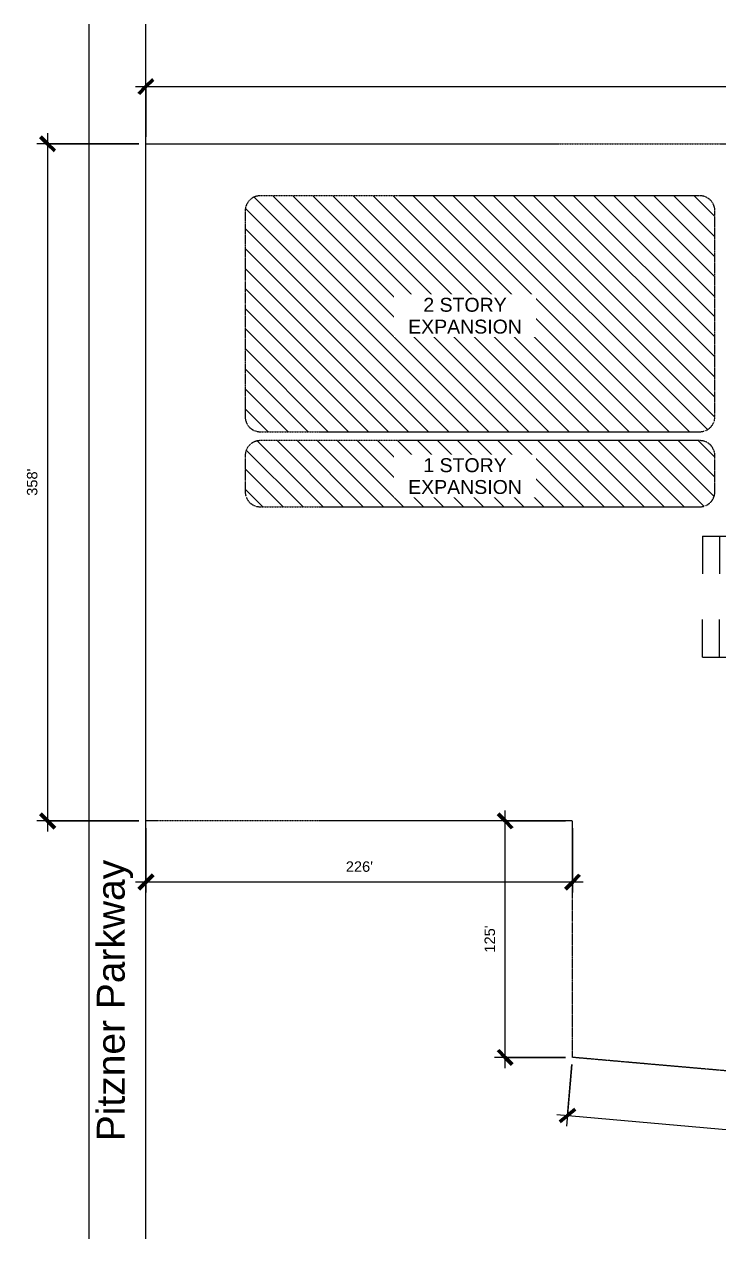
# Model space of a CAD drawing. Header units: inches. Extents: x -7427 to 42674, y -36022 to 16764.
# Drawn here: x 8296 to 12696, y -26422 to -18712 of the extents above; entities that cross this region are included whole.
import ezdxf

# ---------------------------------------------------------------- set-up
doc = ezdxf.new("R2010")
doc.units = ezdxf.units.IN
doc.header["$MEASUREMENT"] = 0
doc.linetypes.add('Hidden 1_8_', pattern=[0.1875, 0.125, -0.0625])
for name, color, linetype, lineweight in [('A-ANNO-DIMS', 211, 'Continuous', 9), ('A-ANNO-DIMS-720', 211, 'Continuous', 9), ('A-DETL-GENF', 92, 'Continuous', 9), ('A-DETL-HDLN', 90, 'Hidden 1_8_', 9), ('A-DETL-MEDM', 33, 'Continuous', 9), ('G-ANNO-TEXT', 231, 'Continuous', 9), ('L-SITE', 91, 'Continuous', 9)]:
    doc.layers.add(name, color=color, linetype=linetype, lineweight=lineweight)
doc.styles.add('Arial_1', font='arial.ttf', dxfattribs={"height": 88.517964})
doc.styles.add('Arial_2', font='arial.ttf', dxfattribs={"height": 66.388473})
doc.styles.add('Arial_3', font='arial.ttf', dxfattribs={"height": 177.035928})
doc.dimstyles.new('Linear_-_3_32__Arial', dxfattribs={"dimscale": 12, "dimtxt": 67.5, "dimasz": 7.5, "dimexe": 5.625, "dimexo": 3.75, "dimgap": 3.75, "dimtad": 1, "dimdec": 0, "dimrnd": 12, "dimzin": 1, "dimdsep": 46, "dimlunit": 4, "dimtxsty": 'Arial_2', "dimblk1": 'OBLIQUE', "dimblk2": 'OBLIQUE', "dimsah": 1, "dimcen": 0.09, "dimdle": 5.625, "dimazin": 0, "dimtfac": 1, "dimtdec": 4, "dimtix": 1, "dimtmove": 0, "dimatfit": 3, "dimfxl": 0, "dimtvp": 1, "dimfrac": 2, "dimtolj": 1, "dimtzin": 0, "dimarcsym": 0})
pattern_1 = [(135, (0, 0), (-63.6396, -63.6396), [])]

# ---------------------------------------------------------------- blocks, each defined once
blk = doc.blocks.new('Parking_Stall_Multiple - Parking_Stall_Multiple-258132-Level 1')
at = {"layer": 'L-SITE'}
for p, q in [((0, 4104), (0, 4212)), ((0, 4212), (240, 4212)), ((0, 4104), (240, 4104)), ((0, 3996), (0, 4104)), ((0, 4104), (240, 4104)), ((0, 3996), (240, 3996)), ((0, 3888), (0, 3996)), ((0, 3996), (240, 3996)), ((0, 3888), (240, 3888)), ((0, 3780), (0, 3888)), ((0, 3888), (240, 3888)), ((0, 3780), (240, 3780)), ((0, 3672), (0, 3780)), ((0, 3780), (240, 3780)), ((0, 3672), (240, 3672)), ((0, 3564), (0, 3672)), ((0, 3672), (240, 3672)), ((0, 3564), (240, 3564)), ((0, 3456), (0, 3564)), ((0, 3564), (240, 3564)), ((0, 3456), (240, 3456)), ((0, 3348), (0, 3456)), ((0, 3456), (240, 3456)), ((0, 3348), (240, 3348)), ((0, 3240), (0, 3348)), ((0, 3348), (240, 3348)), ((0, 3240), (240, 3240)), ((0, 3132), (0, 3240)), ((0, 3240), (240, 3240)), ((0, 3132), (240, 3132)), ((0, 3024), (0, 3132)), ((0, 3132), (240, 3132)), ((0, 3024), (240, 3024)), ((0, 2916), (0, 3024)), ((0, 3024), (240, 3024)), ((0, 2916), (240, 2916)), ((0, 2808), (0, 2916)), ((0, 2916), (240, 2916)), ((0, 2808), (240, 2808)), ((0, 2700), (0, 2808)), ((0, 2808), (240, 2808)), ((0, 2700), (240, 2700)), ((0, 2592), (0, 2700)), ((0, 2700), (240, 2700)), ((0, 2592), (240, 2592)), ((0, 2484), (0, 2592)), ((0, 2592), (240, 2592)), ((0, 2484), (240, 2484)), ((0, 2376), (0, 2484)), ((0, 2484), (240, 2484)), ((0, 2376), (240, 2376)), ((0, 2268), (0, 2376)), ((0, 2376), (240, 2376)), ((0, 2268), (240, 2268)), ((0, 2160), (0, 2268)), ((0, 2268), (240, 2268)), ((0, 2160), (240, 2160)), ((0, 2052), (0, 2160)), ((0, 2160), (240, 2160)), ((0, 2052), (240, 2052)), ((0, 1944), (0, 2052)), ((0, 2052), (240, 2052)), ((0, 1944), (240, 1944)), ((0, 1836), (0, 1944)), ((0, 1944), (240, 1944)), ((0, 1836), (240, 1836)), ((0, 1728), (0, 1836)), ((0, 1836), (240, 1836)), ((0, 1728), (240, 1728)), ((0, 1620), (0, 1728)), ((0, 1728), (240, 1728)), ((0, 1620), (240, 1620)), ((0, 1512), (0, 1620)), ((0, 1620), (240, 1620)), ((0, 1512), (240, 1512)), ((0, 1404), (0, 1512)), ((0, 1512), (240, 1512)), ((0, 1404), (240, 1404)), ((0, 1296), (0, 1404)), ((0, 1404), (240, 1404)), ((0, 1296), (240, 1296)), ((0, 1188), (0, 1296)), ((0, 1296), (240, 1296)), ((0, 1188), (240, 1188)), ((0, 1080), (0, 1188)), ((0, 1188), (240, 1188)), ((0, 1080), (240, 1080)), ((0, 972), (0, 1080)), ((0, 1080), (240, 1080)), ((0, 972), (240, 972)), ((0, 864), (0, 972)), ((0, 972), (240, 972)), ((0, 864), (240, 864)), ((0, 756), (0, 864)), ((0, 864), (240, 864)), ((0, 756), (240, 756)), ((0, 648), (0, 756)), ((0, 756), (240, 756)), ((0, 648), (240, 648)), ((0, 540), (0, 648)), ((0, 648), (240, 648)), ((0, 540), (240, 540)), ((0, 432), (0, 540)), ((0, 540), (240, 540)), ((0, 432), (240, 432)), ((0, 324), (0, 432)), ((0, 432), (240, 432)), ((0, 324), (240, 324)), ((0, 273.4), (0, 324)), ((0, 324), (240, 324)), ((0, 216), (0, 273.4)), ((0, 216), (240, 216)), ((0, 108), (0, 216)), ((0, 216), (240, 216)), ((0, 108), (240, 108)), ((0, 0), (0, 108)), ((0, 108), (240, 108)), ((0, 0), (240, 0))]:
    blk.add_line(p, q, dxfattribs=at)
blk = doc.blocks.new('Parking_Stall_Multiple - Parking_Stall_Multiple-257810-Level 1')
at = {"layer": 'L-SITE'}
for p, q in [((0, 0), (0, -108)), ((0, 0), (240, 0)), ((0, -108), (0, -216)), ((0, -108), (240, -108)), ((0, -108), (240, -108)), ((0, -216), (0, -273.4)), ((0, -216), (240, -216)), ((0, -216), (240, -216)), ((0, -273.4), (0, -324)), ((0, -324), (0, -432)), ((0, -324), (240, -324)), ((0, -324), (240, -324)), ((0, -432), (0, -540)), ((0, -432), (240, -432)), ((0, -432), (240, -432)), ((0, -540), (0, -648)), ((0, -540), (240, -540)), ((0, -540), (240, -540)), ((0, -648), (0, -756)), ((0, -648), (240, -648)), ((0, -648), (240, -648)), ((0, -756), (0, -864)), ((0, -756), (240, -756)), ((0, -756), (240, -756)), ((0, -864), (0, -972)), ((0, -864), (240, -864)), ((0, -864), (240, -864)), ((0, -972), (0, -1080)), ((0, -972), (240, -972)), ((0, -972), (240, -972)), ((0, -1080), (0, -1188)), ((0, -1080), (240, -1080)), ((0, -1080), (240, -1080)), ((0, -1188), (0, -1296)), ((0, -1188), (240, -1188)), ((0, -1188), (240, -1188)), ((0, -1296), (0, -1404)), ((0, -1296), (240, -1296)), ((0, -1296), (240, -1296)), ((0, -1404), (0, -1512)), ((0, -1404), (240, -1404)), ((0, -1404), (240, -1404)), ((0, -1512), (0, -1620)), ((0, -1512), (240, -1512)), ((0, -1512), (240, -1512)), ((0, -1620), (0, -1728)), ((0, -1620), (240, -1620)), ((0, -1620), (240, -1620)), ((0, -1728), (0, -1836)), ((0, -1728), (240, -1728)), ((0, -1728), (240, -1728)), ((0, -1836), (0, -1944)), ((0, -1836), (240, -1836)), ((0, -1836), (240, -1836)), ((0, -1944), (0, -2052)), ((0, -1944), (240, -1944)), ((0, -1944), (240, -1944)), ((0, -2052), (0, -2160)), ((0, -2052), (240, -2052)), ((0, -2052), (240, -2052)), ((0, -2160), (0, -2268)), ((0, -2160), (240, -2160)), ((0, -2160), (240, -2160)), ((0, -2268), (0, -2376)), ((0, -2268), (240, -2268)), ((0, -2268), (240, -2268)), ((0, -2376), (0, -2484)), ((0, -2376), (240, -2376)), ((0, -2376), (240, -2376)), ((0, -2484), (0, -2592)), ((0, -2484), (240, -2484)), ((0, -2484), (240, -2484)), ((0, -2592), (0, -2700)), ((0, -2592), (240, -2592)), ((0, -2592), (240, -2592)), ((0, -2700), (0, -2808)), ((0, -2700), (240, -2700)), ((0, -2700), (240, -2700)), ((0, -2808), (0, -2916)), ((0, -2808), (240, -2808)), ((0, -2808), (240, -2808)), ((0, -2916), (0, -3024)), ((0, -2916), (240, -2916)), ((0, -2916), (240, -2916)), ((0, -3024), (0, -3132)), ((0, -3024), (240, -3024)), ((0, -3024), (240, -3024)), ((0, -3132), (0, -3240)), ((0, -3132), (240, -3132)), ((0, -3132), (240, -3132)), ((0, -3240), (0, -3348)), ((0, -3240), (240, -3240)), ((0, -3240), (240, -3240)), ((0, -3348), (0, -3456)), ((0, -3348), (240, -3348)), ((0, -3348), (240, -3348)), ((0, -3456), (0, -3564)), ((0, -3456), (240, -3456)), ((0, -3456), (240, -3456)), ((0, -3564), (0, -3672)), ((0, -3564), (240, -3564)), ((0, -3564), (240, -3564)), ((0, -3672), (0, -3780)), ((0, -3672), (240, -3672)), ((0, -3672), (240, -3672)), ((0, -3780), (0, -3888)), ((0, -3780), (240, -3780)), ((0, -3780), (240, -3780)), ((0, -3888), (0, -3996)), ((0, -3888), (240, -3888)), ((0, -3888), (240, -3888)), ((0, -3996), (0, -4104)), ((0, -3996), (240, -3996)), ((0, -3996), (240, -3996)), ((0, -4104), (0, -4212)), ((0, -4104), (240, -4104)), ((0, -4104), (240, -4104)), ((0, -4212), (240, -4212))]:
    blk.add_line(p, q, dxfattribs=at)
blk = doc.blocks.new('DIMBLOCK14-Level 1')
at = {"layer": 'A-ANNO-DIMS-720'}
for p, q in [((11770.5, -25315.6), (11736.2, -25706.8)), ((11742.1, -25639.5), (11770.5, -25315.6)), ((11674.9, -25633.7), (17081.1, -26106.6)), ((17042.2, -25776.8), (17008, -26168)), ((17013.8, -26100.8), (17042.2, -25776.8))]:
    blk.add_line(p, q, dxfattribs=at)
at = {"layer": 'A-ANNO-DIMS-720', "lineweight": 50}
for p, q in [((11742.1, -25639.5), (11693.4, -25680.5)), ((11742.1, -25639.5), (11790.9, -25598.6)), ((17013.8, -26100.8), (17062.6, -26059.9)), ((17013.8, -26100.8), (16965.1, -26141.7))]:
    blk.add_line(p, q, dxfattribs=at)
at = {"layer": 'A-ANNO-DIMS-720', "color": 0, "insert": (14304.6, -25732.1), "char_height": 66.39, "width": 204.369, "attachment_point": 1, "rotation": 355, "line_spacing_factor": 0.938532, "style": 'Arial_2', "bg_fill": 3, "box_fill_scale": 1.25, "bg_fill_color": 0, "bg_fill_transparency": 0}
blk.add_mtext("441'", dxfattribs=at)
blk = doc.blocks.new('_Oblique')
at = {"color": 0, "linetype": 'ByBlock', "lineweight": -2}
blk.add_line((-0.5, -0.5), (0.5, 0.5), dxfattribs=at)
blk = doc.blocks.new('DIMBLOCK15-Level 1')
at = {"layer": 'A-ANNO-DIMS-720', "lineweight": 50}
for p, q in [((11347.6, -23769.7), (11302.6, -23724.7)), ((11347.6, -23769.7), (11392.6, -23814.7)), ((11347.6, -25270.7), (11302.6, -25225.7)), ((11347.6, -25270.7), (11392.6, -25315.7))]:
    blk.add_line(p, q, dxfattribs=at)
at = {"layer": 'A-ANNO-DIMS-720'}
for p, q in [((11347.6, -25338.2), (11347.6, -23702.2)), ((11729.4, -23769.7), (11280.1, -23769.7)), ((11347.6, -23769.7), (11729.4, -23769.7)), ((11729.4, -25270.7), (11280.1, -25270.7)), ((11347.6, -25270.7), (11729.4, -25270.7))]:
    blk.add_line(p, q, dxfattribs=at)
at = {"layer": 'A-ANNO-DIMS-720', "color": 0, "insert": (11216.4, -24605.4), "char_height": 66.39, "width": 204.369, "attachment_point": 1, "rotation": 90, "line_spacing_factor": 0.938532, "style": 'Arial_2', "bg_fill": 3, "box_fill_scale": 1.25, "bg_fill_color": 0, "bg_fill_transparency": 0}
blk.add_mtext("125'", dxfattribs=at)
blk = doc.blocks.new('DIMBLOCK58-Level 1')
at = {"layer": 'A-ANNO-DIMS-720'}
for p, q in [((9068.4, -23814.7), (9068.4, -24224.7)), ((9068.4, -24157.2), (9068.4, -23814.7)), ((11774.4, -23814.7), (11774.4, -24224.7)), ((11774.4, -24157.2), (11774.4, -23814.7)), ((11841.9, -24157.2), (9000.9, -24157.2))]:
    blk.add_line(p, q, dxfattribs=at)
at = {"layer": 'A-ANNO-DIMS-720', "lineweight": 50}
for p, q in [((9068.4, -24157.2), (9113.4, -24112.2)), ((11774.4, -24157.2), (11819.4, -24112.2)), ((9068.4, -24157.2), (9023.4, -24202.2)), ((11774.4, -24157.2), (11729.4, -24202.2))]:
    blk.add_line(p, q, dxfattribs=at)
at = {"layer": 'A-ANNO-DIMS-720', "color": 0, "insert": (10336.2, -24026.1), "char_height": 66.39, "width": 204.369, "attachment_point": 1, "line_spacing_factor": 0.938532, "style": 'Arial_2', "bg_fill": 3, "box_fill_scale": 1.25, "bg_fill_color": 0, "bg_fill_transparency": 0}
blk.add_mtext("226'", dxfattribs=at)
blk = doc.blocks.new('DIMBLOCK59-Level 1')
at = {"layer": 'A-ANNO-DIMS-720'}
for p, q in [((9068.4, -19425.1), (9068.4, -19039.9)), ((17046.1, -19425.1), (17046.1, -19039.9)), ((9000.9, -19107.4), (17113.6, -19107.4)), ((9068.4, -19107.4), (9068.4, -19425.1)), ((17046.1, -19107.4), (17046.1, -19425.1))]:
    blk.add_line(p, q, dxfattribs=at)
at = {"layer": 'A-ANNO-DIMS-720', "lineweight": 50}
for p, q in [((9068.4, -19107.4), (9023.4, -19152.4)), ((9068.4, -19107.4), (9113.4, -19062.4)), ((17046.1, -19107.4), (17001.1, -19152.4)), ((17046.1, -19107.4), (17091.1, -19062.4))]:
    blk.add_line(p, q, dxfattribs=at)
at = {"layer": 'A-ANNO-DIMS-720', "color": 0, "insert": (12972.1, -18976.3), "char_height": 66.39, "width": 204.369, "attachment_point": 1, "line_spacing_factor": 0.938532, "style": 'Arial_2', "bg_fill": 3, "box_fill_scale": 1.25, "bg_fill_color": 0, "bg_fill_transparency": 0}
blk.add_mtext("665'", dxfattribs=at)
blk = doc.blocks.new('DIMBLOCK60-Level 1')
at = {"layer": 'A-ANNO-DIMS-720', "lineweight": 50}
for p, q in [((8444, -19470.1), (8399, -19425.1)), ((8444, -19470.1), (8489, -19515.1)), ((8444, -23769.7), (8399, -23724.7)), ((8444, -23769.7), (8489, -23814.7))]:
    blk.add_line(p, q, dxfattribs=at)
at = {"layer": 'A-ANNO-DIMS-720'}
for p, q in [((8444, -19402.6), (8444, -23837.2)), ((9023.4, -19470.1), (8376.5, -19470.1)), ((8444, -19470.1), (9023.4, -19470.1)), ((9023.4, -23769.7), (8376.5, -23769.7)), ((8444, -23769.7), (9023.4, -23769.7))]:
    blk.add_line(p, q, dxfattribs=at)
at = {"layer": 'A-ANNO-DIMS-720', "color": 0, "insert": (8312.9, -21705), "char_height": 66.39, "width": 204.369, "attachment_point": 1, "rotation": 90, "line_spacing_factor": 0.938532, "style": 'Arial_2', "bg_fill": 3, "box_fill_scale": 1.25, "bg_fill_color": 0, "bg_fill_transparency": 0}
blk.add_mtext("358'", dxfattribs=at)

msp = doc.modelspace()

# ---------------------------------------------------------------- hatches: boundary and pattern name
at = {"layer": 'A-DETL-GENF'}
h = msp.add_hatch(dxfattribs=at)
h.set_pattern_fill('FP_1', color=9, style=0, pattern_type=2)
h.set_pattern_definition(pattern_1)
h.paths.add_polyline_path([(12582.1, -21298.4), (12589, -21298.1), (12595.8, -21297.4), (12602.5, -21296.2), (12609.2, -21294.5), (12615.7, -21292.3), (12622, -21289.7), (12628.1, -21286.6), (12634, -21283.1), (12639.6, -21279.2), (12645, -21274.9), (12650, -21270.3), (12654.7, -21265.2), (12659, -21259.9), (12662.9, -21254.3), (12666.4, -21248.4), (12669.4, -21242.3), (12672.1, -21235.9), (12674.4, -21228.6), (12675.9, -21222.8), (12677.1, -21216), (12677.9, -21209.2), (12678.1, -21202.4), (12677.9, -19889.5), (12677.1, -19882.7), (12675.9, -19876), (12673.3, -19866.6), (12672.1, -19862.8), (12669.4, -19856.5), (12666.4, -19850.4), (12662.9, -19844.5), (12659, -19838.8), (12654.7, -19833.5), (12650, -19828.5), (12645, -19823.8), (12639.6, -19819.5), (12634, -19815.6), (12628.1, -19812.1), (12622, -19809), (12615.7, -19806.4), (12609.2, -19804.2), (12602.5, -19802.6), (12595.8, -19801.3), (12589, -19800.6), (12582.1, -19800.4), (9786.8, -19800.6), (9780, -19801.3), (9773.2, -19802.6), (9766.6, -19804.2), (9760.1, -19806.4), (9753.7, -19809), (9747.6, -19812.1), (9741.7, -19815.6), (9736.1, -19819.5), (9730.8, -19823.8), (9725.7, -19828.5), (9721.1, -19833.5), (9716.8, -19838.8), (9712.9, -19844.5), (9709.4, -19850.4), (9706.3, -19856.5), (9703.7, -19862.8), (9701.5, -19869.3), (9699.8, -19876), (9698.6, -19882.7), (9697.9, -19889.5), (9697.6, -19896.4), (9697.9, -21209.2), (9698.6, -21216), (9699.8, -21222.8), (9701.5, -21229.4), (9703.7, -21235.9), (9706.3, -21242.3), (9709.4, -21248.4), (9712.9, -21254.3), (9716.8, -21259.9), (9721.1, -21265.2), (9725.7, -21270.3), (9730.8, -21274.9), (9736.1, -21279.2), (9741.7, -21283.1), (9747.6, -21286.6), (9753.7, -21289.7), (9760.1, -21292.3), (9766.6, -21294.5), (9773.2, -21296.2), (9780, -21297.4), (9786.8, -21298.1), (9793.6, -21298.4), (12495.9, -21298.4)], flags=0)
h = msp.add_hatch(dxfattribs=at)
h.set_pattern_fill('FP_1', color=9, style=0, pattern_type=2)
h.set_pattern_definition(pattern_1)
h.paths.add_polyline_path([(12582.1, -21774.9), (12589, -21774.7), (12595.8, -21774), (12602.5, -21772.7), (12609.2, -21771), (12615.7, -21768.9), (12622, -21766.3), (12628.1, -21763.2), (12634, -21759.7), (12639.6, -21755.8), (12645, -21751.5), (12650, -21746.8), (12654.7, -21741.8), (12659, -21736.5), (12662.9, -21730.8), (12666.4, -21724.9), (12669.4, -21718.8), (12672.1, -21712.5), (12674.2, -21706), (12675.9, -21699.3), (12677.1, -21692.6), (12678, -21682.7), (12678.1, -21678.9), (12677.9, -21444), (12677.1, -21437.1), (12675.9, -21430.4), (12674.2, -21423.8), (12672.1, -21417.3), (12669.4, -21410.9), (12666.4, -21404.8), (12662.9, -21398.9), (12659, -21393.3), (12654.7, -21387.9), (12650, -21382.9), (12645, -21378.3), (12639.6, -21374), (12634, -21370), (12628.1, -21366.5), (12622, -21363.5), (12615.7, -21360.9), (12609.2, -21358.7), (12602.5, -21357), (12595.8, -21355.8), (12589, -21355), (12582.1, -21354.8), (9786.8, -21355), (9780, -21355.8), (9773.2, -21357), (9766.6, -21358.7), (9760.1, -21360.9), (9753.7, -21363.5), (9747.6, -21366.5), (9741.7, -21370), (9736.1, -21374), (9730.8, -21378.3), (9725.7, -21382.9), (9721.1, -21387.9), (9716.8, -21393.3), (9712.9, -21398.9), (9709.4, -21404.8), (9706.3, -21410.9), (9703.7, -21417.3), (9701.5, -21423.8), (9699.8, -21430.4), (9698.6, -21437.1), (9697.9, -21444), (9697.6, -21455.7), (9697.9, -21685.8), (9698.6, -21692.6), (9699.8, -21699.3), (9701.5, -21706), (9703.7, -21712.5), (9706.3, -21718.8), (9709.4, -21724.9), (9712.9, -21730.8), (9716.8, -21736.5), (9721.1, -21741.8), (9725.7, -21746.8), (9730.8, -21751.5), (9736.1, -21755.8), (9741.7, -21759.7), (9747.6, -21763.2), (9753.7, -21766.3), (9760.1, -21768.9), (9766.6, -21771), (9773.2, -21772.7), (9780, -21774), (9786.8, -21774.7), (9793.6, -21774.9), (12495.9, -21774.9)], flags=0)

# ---------------------------------------------------------------- linework, layer by layer
at = {"layer": 'A-DETL-HDLN'}
for p, q in [((9068.4, -19470.1), (17046.1, -19470.1)), ((12582.1, -19800.4), (9793.6, -19800.4)), ((9697.6, -19896.4), (9697.6, -21202.4)), ((12678.1, -21202.4), (12678.1, -19896.4)), ((9793.6, -21298.4), (12582.1, -21298.4)), ((12582.1, -21354.8), (9793.6, -21354.8)), ((9697.6, -21450.8), (9697.6, -21678.9)), ((12678.1, -21678.9), (12678.1, -21450.8)), ((9793.6, -21774.9), (12582.1, -21774.9)), ((11774.4, -23769.7), (9068.4, -23769.7)), ((11774.4, -25270.7), (11774.4, -23769.7)), ((17046.1, -25732), (11774.4, -25270.7))]:
    msp.add_line(p, q, dxfattribs=at)
for centre, start, end in [((9793.6, -19896.4), 90, 180), ((12582.1, -19896.4), 360, 90), ((9793.6, -21202.4), 180, 270), ((12582.1, -21202.4), 270, 0), ((9793.6, -21450.8), 90, 180), ((12582.1, -21450.8), 0, 90), ((9793.6, -21678.9), 180, 270), ((12582.1, -21678.9), 270, 0)]:
    msp.add_arc(centre, 96, start, end, dxfattribs=at)
at = {"layer": 'A-DETL-MEDM'}
for p, q in [((8708.4, -26421.8), (8708.4, -18711.6)), ((9068.4, -26421.8), (9068.4, -18711.6))]:
    msp.add_line(p, q, dxfattribs=at)

# ---------------------------------------------------------------- block references
at = {"layer": 'L-SITE'}
for name, p, rotation in [('Parking_Stall_Multiple - Parking_Stall_Multiple-258132-Level 1', (12599.4, -21961.5), 269.9999999999997), ('Parking_Stall_Multiple - Parking_Stall_Multiple-257810-Level 1', (12599.4, -22729.5), 89.99999999999972)]:
    msp.add_blockref(name, p, dxfattribs=dict(at, rotation=rotation))

# ---------------------------------------------------------------- next in the draw order: texts
at = {"layer": 'G-ANNO-TEXT', "color": 7, "char_height": 88.52, "width": 858.6, "attachment_point": 2, "line_spacing_factor": 0.938532, "style": 'Arial_1', "bg_fill": 3, "box_fill_scale": 1.25, "bg_fill_color": 0, "bg_fill_transparency": 0}
for s, insert in [('2 STORY\\PEXPANSION', (11092.6, -20448.2)), ('1 STORY\\PEXPANSION', (11092.6, -21466.5))]:
    msp.add_mtext(s, dxfattribs=dict(at, insert=insert))
at = {"layer": 'G-ANNO-TEXT', "color": 7, "insert": (8756.3, -25802.7), "char_height": 177.036, "width": 2112.48, "attachment_point": 1, "rotation": 90, "line_spacing_factor": 0.938532, "style": 'Arial_3', "bg_fill": 3, "box_fill_scale": 1.25, "bg_fill_color": 0, "bg_fill_transparency": 0}
msp.add_mtext('Pitzner Parkway\\P', dxfattribs=at)

# ---------------------------------------------------------------- next in the draw order: dimensions: what is measured, and where the dimension line sits
at = {"layer": 'A-ANNO-DIMS'}
dim = msp.add_linear_dim(base=(17046.1, -19107.4), p1=(9068.4, -19470.1), p2=(17046.1, -19470.1), dimstyle='Linear_-_3_32__Arial', override={"dimpost": '<>', "dimfxl": 7977.725351}, dxfattribs=at)
dim.commit()
dim.dimension.update_dxf_attribs({"geometry": 'DIMBLOCK59-Level 1', "text_midpoint": (13057.3, -19028.6)})
dim = msp.add_linear_dim(base=(17013.8, -26100.8), p1=(11774.4, -25270.7), p2=(17046.1, -25732), angle=355, dimstyle='Linear_-_3_32__Arial', override={"dimpost": '<>', "dimfxl": 5291.862486}, dxfattribs=at)
dim.commit()
dim.dimension.update_dxf_attribs({"geometry": 'DIMBLOCK14-Level 1', "text_midpoint": (14384.9, -25791.6)})

# ---------------------------------------------------------------- next in the draw order: dimensions: what is measured, and where the dimension line sits
dim = msp.add_linear_dim(base=(11347.6, -23769.7), p1=(11774.4, -25270.7), p2=(11774.4, -23769.7), angle=90, dimstyle='Linear_-_3_32__Arial', override={"dimpost": '<>', "dimfxl": 1501.049864}, dxfattribs=at)
dim.commit()
dim.dimension.update_dxf_attribs({"geometry": 'DIMBLOCK15-Level 1', "text_midpoint": (11268.7, -24520.2)})

# ---------------------------------------------------------------- next in the draw order: dimensions: what is measured, and where the dimension line sits
dim = msp.add_linear_dim(base=(9068.4, -24157.2), p1=(11774.4, -23769.7), p2=(9068.4, -23769.7), dimstyle='Linear_-_3_32__Arial', override={"dimpost": '<>', "dimfxl": 2706}, dxfattribs=at)
dim.commit()
dim.dimension.update_dxf_attribs({"geometry": 'DIMBLOCK58-Level 1', "text_midpoint": (10421.4, -24078.4)})

# ---------------------------------------------------------------- next in the draw order: dimensions: what is measured, and where the dimension line sits
dim = msp.add_linear_dim(base=(8444, -23769.7), p1=(9068.4, -19470.1), p2=(9068.4, -23769.7), angle=90, dimstyle='Linear_-_3_32__Arial', override={"dimpost": '<>', "dimfxl": 4299.634203}, dxfattribs=at)
dim.commit()
dim.dimension.update_dxf_attribs({"geometry": 'DIMBLOCK60-Level 1', "text_midpoint": (8365.1, -21619.9)})

doc.saveas('drawing.dxf')
